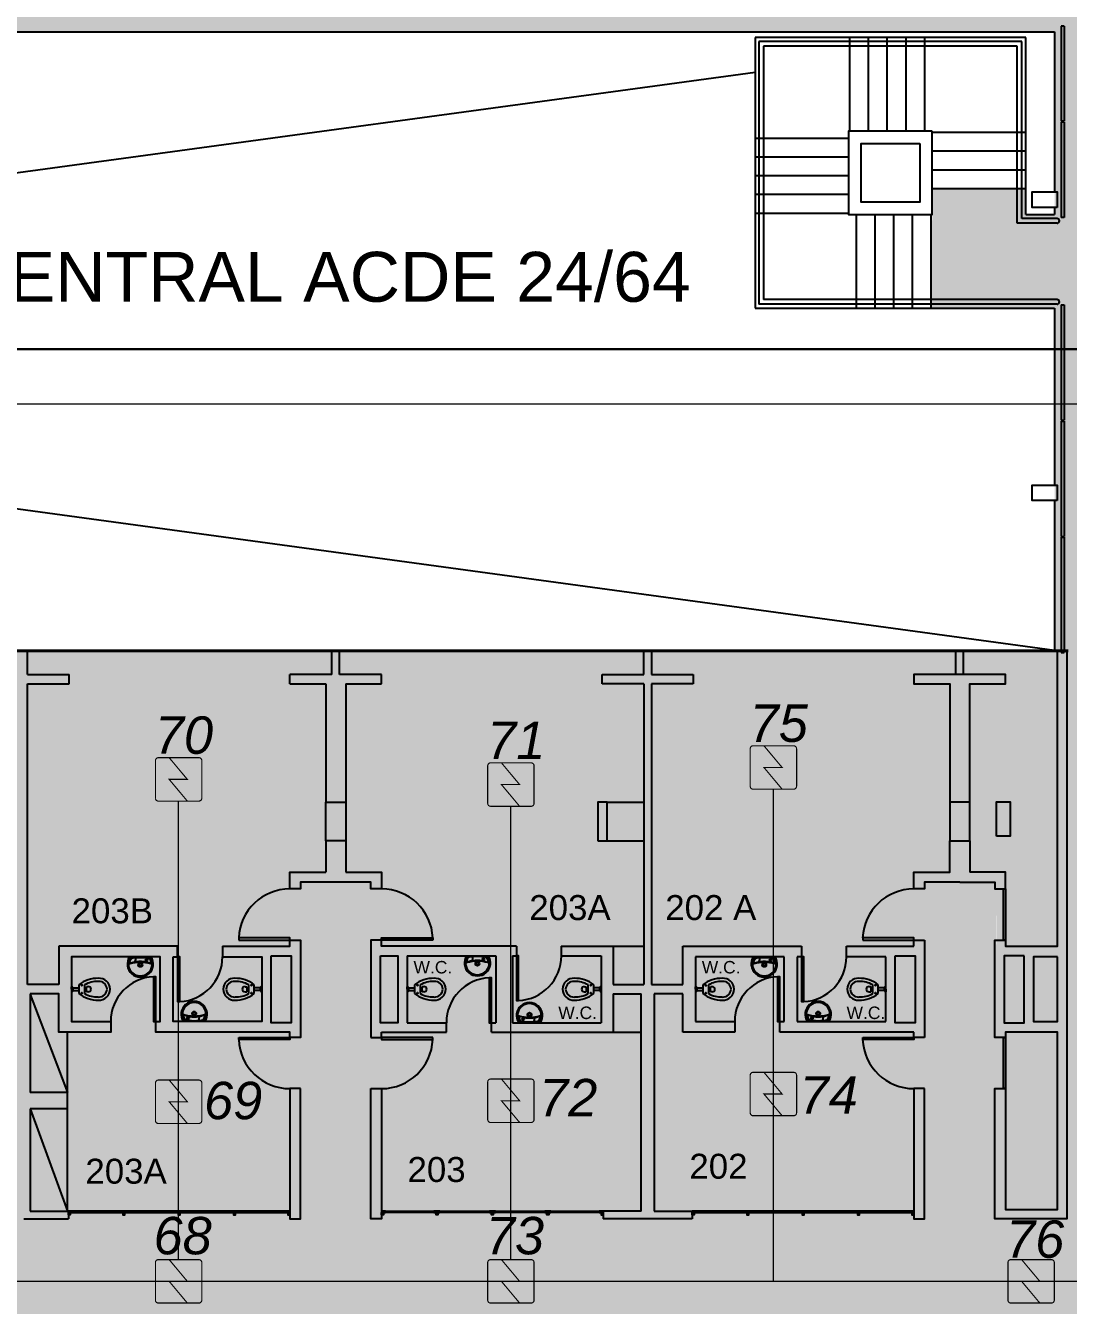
# Model space of a CAD drawing. Header units: metres. Extents: x -331 to 2982, y 362 to 2539.
# Drawn here: x 829.44 to 846.15, y 1904.12 to 1924.64 of the extents above; entities that cross this region are included whole.
import ezdxf
from ezdxf.enums import TextEntityAlignment as Align

# ---------------------------------------------------------------- set-up
doc = ezdxf.new("R2010")
doc.units = ezdxf.units.M
doc.layers.add('_corredores', color=251, linetype='Continuous', plot=False)
doc.layers.add('_salas', color=251, linetype='Continuous', plot=False)
for name, color, linetype in [('ALV', 251, 'Continuous'), ('CX', 251, 'Continuous'), ('Det', 251, 'Continuous'), ('DET. FUMAÇA', 1, 'Continuous'), ('Div', 251, 'Continuous'), ('Est', 251, 'Continuous'), ('Mob', 251, 'Continuous'), ('Pis', 251, 'Continuous'), ('SALAS NOVAS', 7, 'Continuous'), ('Texto_Salas', 251, 'Continuous'), ('vid', 251, 'Continuous'), ('Zlixo04', 251, 'Continuous')]:
    doc.layers.add(name, color=color, linetype=linetype)
doc.layers.add('Botoeira_antiga', color=74, linetype='Continuous', lineweight=30)
doc.styles.add('ARIAL', font='arial.ttf')
doc.styles.add('DESTAQUE', font='arial.ttf', dxfattribs={"height": 0.4})
doc.styles.get("Standard").update_dxf_attribs({"font": 'arial.ttf', "height": 0.3})
doc.styles.add('X3G_ENTITY_1416BB2A', font='arial.ttf', dxfattribs={"height": 0.6})
doc.styles.add('X3G_ENTITY_1416BB34', font='arial.ttf', dxfattribs={"height": 0.6})
doc.styles.add('X3G_ENTITY_1416BB3E', font='arial.ttf', dxfattribs={"height": 0.6})
doc.styles.add('X3G_ENTITY_1416BB48', font='arial.ttf', dxfattribs={"height": 0.6})
doc.styles.add('X3G_ENTITY_1416BB52', font='arial.ttf', dxfattribs={"height": 0.6})
doc.styles.add('X3G_ENTITY_1416BB5C', font='arial.ttf', dxfattribs={"height": 0.6})
doc.styles.add('X3G_ENTITY_1416BC48', font='arial.ttf', dxfattribs={"height": 0.6})
doc.styles.add('X3G_ENTITY_1416BC4D', font='arial.ttf', dxfattribs={"height": 0.6})
doc.styles.add('X3G_ENTITY_1416BC50', font='arial.ttf', dxfattribs={"height": 0.6})

# ---------------------------------------------------------------- blocks, each defined once
blk = doc.blocks.new('Detector de fumaça')
at = {"layer": 'DET. FUMAÇA', "linetype": 'Continuous', "lineweight": 15, "const_width": 0.0187}
blk.add_lwpolyline([(774.599, 539.816), (775.249, 539.816, -0.414214), (775.296, 539.769), (775.296, 539.167, -0.414214), (775.249, 539.12), (774.599, 539.12, -0.414214), (774.553, 539.167), (774.553, 539.769, -0.414214)], format="xyb", close=True, dxfattribs=at)
blk.add_lwpolyline([(774.773, 539.816), (775.064, 539.468), (774.773, 539.468), (775.064, 539.12)], dxfattribs=at)
blk = doc.blocks.new('VASO')
at = {"layer": 'Mob'}
for p, q in [((302.351, 172.465), (302.38, 172.465)), ((302.351, 172.383), (302.38, 172.383)), ((302.38, 172.465), (302.38, 172.383)), ((302.411, 172.354), (302.411, 172.494)), ((302.499, 172.354), (302.499, 172.494)), ((302.599, 172.444), (302.499, 172.444)), ((302.599, 172.404), (302.499, 172.404)), ((302.599, 172.444), (302.599, 172.455)), ((302.599, 172.404), (302.599, 172.444)), ((302.599, 172.404), (302.599, 172.393)), ((302.619, 172.464), (302.609, 172.464)), ((302.619, 172.383), (302.609, 172.383)), ((302.619, 172.424), (302.619, 172.464)), ((302.619, 172.424), (302.619, 172.383))]:
    blk.add_line(p, q, dxfattribs=at)
for centre in [(302.453, 172.486), (302.453, 172.362)]:
    blk.add_circle(centre, 0.00707, dxfattribs=at)
for centre, radius, start, end in [((302.178, 172.42), 0.179, 86.6811, 178.7962), ((302.178, 172.42), 0.129, 86.6811, 178.7962), ((302.205, 172.134), 0.464, 50.6979, 92.0637), ((302.205, 172.134), 0.414, 60.1325, 92.0637), ((302.178, 172.427), 0.179, 181.2038, 273.3189), ((302.178, 172.427), 0.129, 181.2038, 273.3189), ((302.205, 172.713), 0.464, 267.9363, 309.3021), ((302.205, 172.713), 0.414, 267.9363, 299.8675), ((302.349, 172.422), 0.043, 86.6811, 178.7962), ((302.349, 172.426), 0.043, 181.2038, 273.3189), ((302.609, 172.455), 0.00935, 90, 180), ((302.609, 172.393), 0.00935, 180, 270)]:
    blk.add_arc(centre, radius, start, end, dxfattribs=at)

msp = doc.modelspace()

# ---------------------------------------------------------------- hatches: boundary and pattern name
at = {"layer": '_corredores', "transparency": 33554508}
h = msp.add_hatch(color=256, dxfattribs=at)
h.dxf.hatch_style = 1
h.paths.add_polyline_path([(851.609, 1924.544), (870.379, 1924.544), (870.379, 1926.38), (870.189, 1926.38), (870.189, 1926.577), (870.003, 1926.764), (866.304, 1926.765), (866.288, 1926.731), (866.184, 1926.814), (865.422, 1927.574), (863.994, 1927.574), (862.566, 1927.574), (861.756, 1926.765), (861.72, 1926.765), (861.716, 1926.764), (861.703, 1926.763), (861.685, 1926.763), (858.091, 1926.765), (857.744, 1926.418), (857.397, 1926.765), (853.804, 1926.765), (853.788, 1926.731), (853.684, 1926.814), (852.922, 1927.574), (851.494, 1927.574), (849.748, 1927.574), (849.748, 1926.814), (849.608, 1926.814), (849.608, 1929.894), (841.234, 1929.894), (841.234, 1928.054), (840.474, 1928.054), (840.474, 1927.096), (840.756, 1926.814), (840.374, 1926.432), (840.042, 1926.765), (836.434, 1926.765), (836.419, 1926.731), (836.314, 1926.814), (835.553, 1927.574), (834.124, 1927.574), (832.696, 1927.574), (831.886, 1926.765), (831.85, 1926.765), (831.847, 1926.764), (831.833, 1926.763), (831.815, 1926.763), (828.221, 1926.765), (827.874, 1926.418), (827.528, 1926.765), (823.934, 1926.765), (823.918, 1926.731), (823.814, 1926.814), (823.052, 1927.574), (821.624, 1927.574), (820.195, 1927.574), (819.385, 1926.765), (819.35, 1926.765), (819.346, 1926.764), (819.333, 1926.763), (819.315, 1926.763), (815.721, 1926.765), (815.374, 1926.418), (815.027, 1926.765), (811.434, 1926.765), (811.418, 1926.731), (811.314, 1926.814), (810.552, 1927.574), (809.124, 1927.574), (807.695, 1927.574), (806.886, 1926.765), (806.85, 1926.765), (806.846, 1926.764), (806.833, 1926.763), (806.815, 1926.763), (803.221, 1926.765), (802.874, 1926.418), (802.527, 1926.765), (798.934, 1926.765), (798.918, 1926.731), (798.814, 1926.814), (798.052, 1927.574), (796.624, 1927.574), (795.195, 1927.574), (794.386, 1926.765), (794.35, 1926.765), (794.346, 1926.764), (794.333, 1926.763), (794.315, 1926.763), (790.721, 1926.765), (790.374, 1926.418), (790.027, 1926.765), (786.434, 1926.765), (786.418, 1926.731), (786.314, 1926.814), (785.552, 1927.574), (784.124, 1927.574), (782.696, 1927.574), (781.886, 1926.765), (781.85, 1926.765), (781.846, 1926.764), (781.833, 1926.763), (781.815, 1926.763), (778.221, 1926.765), (777.874, 1926.418), (777.527, 1926.765), (773.934, 1926.765), (773.918, 1926.731), (773.814, 1926.814), (773.052, 1927.574), (771.624, 1927.574), (770.196, 1927.574), (769.386, 1926.765), (769.35, 1926.765), (769.347, 1926.764), (769.333, 1926.763), (769.315, 1926.763), (765.615, 1926.764), (765.429, 1926.577), (765.429, 1926.38), (765.239, 1926.38), (765.239, 1924.544), (770.084, 1924.544), (770.084, 1914.631), (770.394, 1914.631), (770.394, 1905.511), (765.009, 1905.511), (765.009, 1910.811), (763.809, 1910.811), (763.809, 1905.511), (755.909, 1905.511), (755.909, 1910.811), (754.809, 1910.811), (754.809, 1905.511), (746.059, 1905.511), (746.059, 1901.896), (748.429, 1901.896), (748.429, 1903.596), (748.029, 1903.596), (748.029, 1903.796), (754.454, 1903.796), (754.454, 1903.596), (754.129, 1903.596), (754.129, 1901.896), (754.454, 1901.896), (754.454, 1901.696), (754.454, 1901.171), (757.954, 1901.171), (757.954, 1903.571), (757.954, 1903.771), (768.009, 1903.771), (768.009, 1903.751), (768.814, 1903.751), (768.814, 1895.791), (767.984, 1895.791), (767.984, 1895.771), (762.344, 1895.771), (761.069, 1895.771), (761.069, 1893.046), (754.154, 1893.046), (752.479, 1893.046), (752.479, 1860.521), (752.479, 1859.096), (752.479, 1857.621), (754.079, 1857.621), (754.079, 1860.546), (753.904, 1860.546), (753.904, 1863.421), (754.169, 1863.421), (754.169, 1887.631), (760.804, 1887.631), (760.804, 1887.721), (768.909, 1887.721), (770.309, 1887.721), (771.909, 1887.721), (773.009, 1887.721), (775.859, 1887.721), (775.859, 1886.621), (777.159, 1886.621), (777.159, 1887.721), (788.759, 1887.721), (788.759, 1886.621), (790.059, 1886.621), (790.059, 1887.721), (802.309, 1887.721), (804.009, 1887.721), (844.959, 1887.721), (844.959, 1887.896), (845.259, 1887.896), (845.259, 1887.543), (845.259, 1863.221), (807.109, 1863.221), (807.109, 1860.671), (807.109, 1860.571), (806.556, 1860.571), (806.556, 1858.751), (806.556, 1855.871), (806.556, 1855.143), (807.956, 1855.143), (807.956, 1857.121), (809.134, 1857.121), (809.134, 1860.671), (845.259, 1860.671), (845.259, 1855.977), (846.384, 1855.977), (846.384, 1856.871), (846.034, 1856.871), (846.034, 1856.971), (846.434, 1856.971), (846.434, 1860.671), (849.184, 1860.671), (849.184, 1856.971), (849.584, 1856.971), (849.584, 1856.871), (849.234, 1856.871), (849.234, 1855.977), (850.459, 1855.977), (850.459, 1860.671), (859.459, 1860.671), (859.459, 1863.221), (849.559, 1863.221), (849.559, 1888.221), (849.659, 1888.221), (849.659, 1887.721), (854.289, 1887.721), (854.289, 1895.621), (859.259, 1895.621), (859.259, 1905.521), (857.359, 1905.521), (857.359, 1905.621), (858.034, 1905.621), (858.034, 1908.221), (853.709, 1908.221), (853.709, 1908.184), (853.609, 1908.184), (853.609, 1910.121), (850.859, 1910.121), (850.86, 1912.861), (849.659, 1912.861), (849.659, 1908.921), (852.409, 1908.921), (852.409, 1903.771), (852.409, 1895.701), (852.409, 1890.371), (849.559, 1890.371), (849.559, 1908.921), (849.559, 1912.961), (852.259, 1912.961), (852.259, 1914.631), (851.609, 1914.631)])
h.paths.add_polyline_path([(845.929, 1914.631), (846.006, 1914.631), (846.006, 1905.511), (844.999, 1905.511), (844.999, 1909.911), (845.009, 1910.811), (843.809, 1910.811), (843.809, 1905.511), (835.009, 1905.511), (835.009, 1910.811), (833.809, 1910.811), (833.809, 1905.511), (825.009, 1905.511), (825.009, 1910.811), (823.809, 1910.811), (823.809, 1905.511), (815.009, 1905.511), (815.009, 1910.811), (813.809, 1910.811), (813.809, 1905.511), (805.009, 1905.511), (805.009, 1910.811), (803.809, 1910.811), (803.809, 1905.511), (795.009, 1905.511), (795.009, 1910.811), (793.809, 1910.811), (793.809, 1905.511), (785.009, 1905.511), (785.009, 1910.811), (783.809, 1910.811), (783.809, 1905.511), (775.009, 1905.511), (775.009, 1910.811), (773.979, 1910.811), (773.979, 1905.511), (773.194, 1905.511), (773.194, 1914.631), (773.124, 1914.631), (773.124, 1920.111), (775.144, 1920.111), (775.144, 1921.611), (775.124, 1921.611), (775.124, 1922.031), (773.624, 1922.031), (773.624, 1921.611), (773.164, 1921.611), (773.164, 1924.544), (845.929, 1924.543), (845.929, 1921.611), (845.469, 1921.611), (845.469, 1922.031), (843.969, 1922.031), (843.969, 1921.611), (843.949, 1920.111), (845.929, 1920.111)], flags=16)
h.paths.add_polyline_path([(851.494, 1926.432), (851.112, 1926.814), (851.494, 1927.196), (851.876, 1926.814)], flags=16)
h.paths.add_polyline_path([(845.244, 1926.432), (844.862, 1926.814), (845.244, 1927.196), (845.626, 1926.814)], flags=16)
h.paths.add_polyline_path([(845.119, 1903.801), (845.119, 1895.821), (845.259, 1895.821), (845.259, 1890.321), (839.659, 1890.321), (775.859, 1890.321), (772.984, 1890.321), (772.984, 1895.791), (771.754, 1895.791), (771.754, 1903.746), (773.099, 1903.746), (773.099, 1903.801)], flags=16)
h.paths.add_polyline_path([(834.506, 1926.814), (834.124, 1926.432), (833.742, 1926.814), (834.124, 1927.196)], flags=16)
h.paths.add_polyline_path([(863.612, 1926.814), (863.994, 1927.196), (864.376, 1926.814), (863.994, 1926.432)], flags=16)
h.paths.add_polyline_path([(845.259, 1895.821), (845.259, 1890.321), (839.659, 1890.321), (775.859, 1890.321), (772.984, 1890.321), (772.984, 1895.821), (775.859, 1895.821), (839.659, 1895.821)], flags=0)
h.paths.add_polyline_path([(822.006, 1926.814), (821.624, 1926.432), (821.242, 1926.814), (821.624, 1927.196)], flags=16)
h.paths.add_polyline_path([(809.506, 1926.814), (809.124, 1926.432), (808.742, 1926.814), (809.124, 1927.196)], flags=16)
h.paths.add_polyline_path([(797.006, 1926.814), (796.624, 1926.432), (796.242, 1926.814), (796.624, 1927.196)], flags=16)
h.paths.add_polyline_path([(784.506, 1926.814), (784.124, 1926.432), (783.742, 1926.814), (784.124, 1927.196)], flags=16)
h.paths.add_polyline_path([(772.006, 1926.814), (771.624, 1926.432), (771.242, 1926.814), (771.624, 1927.196)], flags=16)
edge = h.paths.add_edge_path(flags=16)
edge.add_line((767.555, 1893.924), (767.408, 1893.821))
edge.add_line((767.408, 1893.821), (767.203, 1894.065))
edge.add_line((767.203, 1894.065), (766.309, 1893.171))
edge.add_arc((765.909, 1892.771), 0.565, -45, 45, ccw=False)
edge.add_line((766.309, 1892.372), (767.203, 1891.477))
edge.add_line((767.203, 1891.477), (767.408, 1891.721))
edge.add_line((767.408, 1891.721), (767.555, 1891.618))
edge.add_arc((765.909, 1892.771), 2.01, 35, 325, ccw=False)
at = {"layer": '_salas', "transparency": 33554559}
h = msp.add_hatch(color=256, dxfattribs=at)
h.dxf.hatch_style = 1
h.paths.add_polyline_path([(805.009, 1905.511), (813.809, 1905.511), (813.809, 1910.811), (815.009, 1910.811), (815.009, 1905.511), (823.809, 1905.511), (823.809, 1910.811), (825.009, 1910.811), (825.009, 1905.511), (833.809, 1905.511), (833.809, 1910.811), (835.009, 1910.811), (835.009, 1905.511), (843.809, 1905.511), (843.809, 1910.811), (845.009, 1910.811), (845.009, 1909.911), (844.999, 1909.911), (844.999, 1905.511), (846.006, 1905.511), (846.006, 1914.631), (773.194, 1914.631), (773.194, 1905.511), (773.979, 1905.511), (773.979, 1910.811), (775.009, 1910.811), (775.009, 1905.511), (783.809, 1905.511), (783.809, 1910.811), (785.009, 1910.811), (785.009, 1905.511), (793.809, 1905.511), (793.809, 1910.811), (795.009, 1910.811), (795.009, 1905.511), (803.809, 1905.511), (803.809, 1910.811), (805.009, 1910.811)])

# ---------------------------------------------------------------- linework, layer by layer
at = {"layer": 'ALV'}
for p, q in [((829.469, 1914.241), (829.469, 1914.611)), ((834.349, 1914.611), (834.469, 1914.611)), ((834.349, 1914.241), (834.349, 1914.611)), ((834.469, 1914.241), (834.469, 1914.611)), ((839.349, 1914.241), (839.349, 1914.611)), ((829.469, 1914.241), (830.139, 1914.241)), ((830.139, 1914.091), (830.139, 1914.241)), ((833.674, 1914.091), (833.674, 1914.241)), ((834.349, 1914.241), (833.674, 1914.241)), ((835.144, 1914.241), (834.469, 1914.241)), ((835.144, 1914.091), (835.144, 1914.241)), ((838.679, 1914.091), (838.679, 1914.241)), ((838.679, 1914.241), (839.349, 1914.241)), ((829.469, 1909.269), (829.469, 1914.091)), ((829.469, 1914.091), (830.139, 1914.091)), ((833.674, 1914.091), (834.249, 1914.091)), ((834.249, 1914.091), (834.249, 1912.191)), ((834.569, 1914.091), (835.144, 1914.091)), ((834.569, 1914.091), (834.569, 1912.191)), ((839.349, 1914.091), (838.679, 1914.091)), ((839.349, 1914.091), (839.349, 1909.269)), ((834.249, 1911.571), (834.249, 1911.071)), ((834.569, 1911.571), (834.569, 1911.071)), ((830.964, 1909.881), (829.974, 1909.881)), ((829.974, 1909.881), (829.974, 1909.269)), ((835.554, 1909.731), (835.554, 1908.656)), ((835.554, 1909.731), (836.974, 1909.731)), ((836.974, 1909.731), (836.974, 1908.656)), ((837.244, 1909.731), (837.304, 1909.731)), ((837.244, 1909.731), (837.244, 1908.656)), ((837.304, 1909.881), (837.304, 1909.731)), ((838.024, 1909.881), (838.854, 1909.881)), ((838.024, 1909.881), (838.024, 1909.731)), ((838.024, 1909.731), (838.664, 1909.731)), ((838.664, 1909.731), (838.664, 1908.656)), ((838.854, 1909.881), (838.854, 1909.269)), ((829.974, 1909.269), (829.469, 1909.269)), ((829.514, 1909.119), (829.514, 1907.536)), ((838.854, 1909.269), (839.349, 1909.269)), ((838.854, 1909.119), (838.854, 1908.506)), ((838.854, 1909.119), (839.304, 1909.119)), ((839.304, 1905.636), (839.304, 1909.119)), ((835.144, 1908.506), (836.184, 1908.506)), ((835.144, 1908.421), (835.144, 1908.506)), ((835.554, 1908.656), (836.184, 1908.656)), ((836.184, 1908.506), (836.184, 1908.656)), ((836.904, 1908.656), (836.974, 1908.656)), ((836.904, 1908.506), (836.904, 1908.656)), ((836.904, 1908.506), (838.854, 1908.506)), ((837.244, 1908.656), (838.664, 1908.656)), ((834.974, 1908.421), (835.144, 1908.421)), ((830.109, 1907.536), (829.514, 1907.536)), ((830.109, 1907.276), (830.109, 1907.536)), ((829.514, 1907.276), (829.514, 1905.636)), ((830.109, 1907.276), (829.514, 1907.276)), ((829.514, 1905.636), (830.124, 1905.636)), ((830.124, 1905.636), (830.124, 1905.511)), ((839.304, 1905.636), (838.694, 1905.636)), ((838.694, 1905.636), (838.694, 1905.511)), ((829.409, 1905.511), (830.124, 1905.511)), ((839.409, 1905.511), (838.694, 1905.511))]:
    msp.add_line(p, q, dxfattribs=at)
at = {"layer": 'ALV', "color": 251}
for p, q in [((839.469, 1914.611), (839.469, 1914.241)), ((844.349, 1914.241), (844.349, 1914.611)), ((844.469, 1914.241), (844.469, 1914.611)), ((839.469, 1914.241), (840.139, 1914.241)), ((840.139, 1914.241), (840.139, 1914.091)), ((840.139, 1914.091), (839.469, 1914.091)), ((839.469, 1914.091), (839.469, 1909.269)), ((844.569, 1911.571), (844.569, 1911.071)), ((843.674, 1909.881), (843.674, 1909.981)), ((843.674, 1909.981), (843.844, 1909.981)), ((843.844, 1909.981), (843.844, 1908.421)), ((839.974, 1909.269), (839.974, 1909.881)), ((839.974, 1909.881), (841.874, 1909.881)), ((841.874, 1909.881), (841.874, 1909.714)), ((842.594, 1909.714), (842.594, 1909.881)), ((842.594, 1909.881), (843.674, 1909.881)), ((841.594, 1909.714), (840.174, 1909.714)), ((840.174, 1909.714), (840.174, 1908.674)), ((841.594, 1908.674), (841.594, 1909.714)), ((841.874, 1909.714), (841.804, 1909.714)), ((841.804, 1909.714), (841.804, 1908.674)), ((843.224, 1909.714), (842.594, 1909.714)), ((843.224, 1908.674), (843.224, 1909.714)), ((839.469, 1909.269), (839.974, 1909.269)), ((839.974, 1909.119), (839.514, 1909.119)), ((839.514, 1909.119), (839.514, 1905.636)), ((839.974, 1908.506), (839.974, 1909.119)), ((840.804, 1908.506), (839.974, 1908.506)), ((840.174, 1908.674), (840.804, 1908.674)), ((840.804, 1908.674), (840.804, 1908.506)), ((841.524, 1908.506), (841.524, 1908.674)), ((841.524, 1908.674), (841.594, 1908.674)), ((843.674, 1908.506), (841.524, 1908.506)), ((841.804, 1908.674), (843.224, 1908.674)), ((843.674, 1908.421), (843.674, 1908.506)), ((843.844, 1908.421), (843.674, 1908.421)), ((839.514, 1905.636), (840.124, 1905.636)), ((840.124, 1905.636), (840.124, 1905.511)), ((840.124, 1905.511), (839.409, 1905.511))]:
    msp.add_line(p, q, dxfattribs=at)
for points in [[(846.124, 1914.611), (846.124, 1905.511), (844.974, 1905.511), (844.974, 1905.511), (844.974, 1907.601), (845.144, 1907.601), (845.144, 1905.661), (845.974, 1905.661), (845.974, 1908.506), (845.144, 1908.506), (845.144, 1908.421), (844.974, 1908.421), (844.974, 1909.981), (845.144, 1909.981), (845.144, 1909.881), (845.974, 1909.881), (845.974, 1914.611)], [(843.374, 1909.731), (843.694, 1909.731), (843.694, 1908.656), (843.374, 1908.656)], [(845.444, 1909.731), (845.124, 1909.731), (845.124, 1908.656), (845.444, 1908.656)], [(845.974, 1909.714), (845.594, 1909.714), (845.594, 1908.674), (845.974, 1908.674)], [(843.844, 1907.601), (843.674, 1907.601), (843.674, 1905.511), (843.844, 1905.511)]]:
    msp.add_lwpolyline(points, close=True, dxfattribs=at)
for points in [[(844.569, 1912.191), (844.569, 1914.091), (845.144, 1914.091), (845.144, 1914.241), (844.409, 1914.241), (843.674, 1914.241), (843.674, 1914.091), (844.249, 1914.091), (844.249, 1912.191)], [(844.409, 1910.911), (843.844, 1910.911), (843.844, 1910.801), (843.674, 1910.801), (843.674, 1911.071), (844.249, 1911.071), (844.249, 1911.571)], [(844.409, 1910.911), (844.974, 1910.911), (844.974, 1910.801), (845.144, 1910.801), (845.144, 1911.071), (844.569, 1911.071)]]:
    msp.add_lwpolyline(points, dxfattribs=at)
at = {"layer": 'ALV'}
for points in [[(834.569, 1911.071), (835.144, 1911.071), (835.144, 1910.801), (834.974, 1910.801), (834.974, 1910.911), (833.844, 1910.911), (833.844, 1910.801), (833.674, 1910.801), (833.674, 1911.071), (834.249, 1911.071)], [(832.594, 1909.881), (833.674, 1909.881), (833.674, 1909.981), (833.844, 1909.981), (833.844, 1908.421), (833.674, 1908.421), (833.674, 1908.506), (831.524, 1908.506), (831.524, 1908.674), (831.594, 1908.674), (831.594, 1909.714), (830.174, 1909.714), (830.174, 1908.674), (830.804, 1908.674), (830.804, 1908.506), (829.974, 1908.506), (829.974, 1909.119), (829.514, 1909.119)], [(837.304, 1909.881), (835.144, 1909.881), (835.144, 1909.981), (834.974, 1909.981), (834.974, 1908.421)], [(831.804, 1909.714), (831.874, 1909.714), (831.874, 1909.881), (829.974, 1909.881)], [(832.594, 1909.881), (832.594, 1909.714), (833.224, 1909.714), (833.224, 1908.674), (831.804, 1908.674), (831.804, 1909.714)], [(831.884, 1905.615), (831.884, 1905.575), (831.914, 1905.575), (831.914, 1905.615)], [(836.047, 1905.615), (836.047, 1905.575), (836.017, 1905.575), (836.017, 1905.615)], [(836.934, 1905.615), (836.934, 1905.575), (836.904, 1905.575), (836.904, 1905.615)]]:
    msp.add_lwpolyline(points, dxfattribs=at)
for points in [[(833.374, 1909.731), (833.694, 1909.731), (833.694, 1908.656), (833.374, 1908.656)], [(835.124, 1909.731), (835.404, 1909.731), (835.404, 1908.656), (835.124, 1908.656)], [(833.844, 1907.601), (833.674, 1907.601), (833.674, 1905.511), (833.844, 1905.511)], [(834.974, 1907.601), (835.144, 1907.601), (835.144, 1905.511), (834.974, 1905.511)], [(833.67, 1905.635), (830.128, 1905.635), (830.128, 1905.615), (833.67, 1905.615)], [(831.851, 1905.635), (831.897, 1905.635), (831.897, 1905.615), (831.851, 1905.615), (831.851, 1905.614), (831.898, 1905.614), (831.898, 1905.636), (831.851, 1905.636)], [(831.898, 1905.636), (831.901, 1905.636), (831.901, 1905.614), (831.898, 1905.614)], [(831.947, 1905.635), (831.902, 1905.635), (831.902, 1905.615), (831.947, 1905.615), (831.947, 1905.614), (831.901, 1905.614), (831.901, 1905.636), (831.947, 1905.636)], [(835.148, 1905.635), (838.69, 1905.635), (838.69, 1905.615), (835.148, 1905.615)], [(835.984, 1905.635), (836.029, 1905.635), (836.029, 1905.615), (835.984, 1905.615), (835.984, 1905.614), (836.03, 1905.614), (836.03, 1905.636), (835.984, 1905.636)], [(836.033, 1905.636), (836.03, 1905.636), (836.03, 1905.614), (836.033, 1905.614)], [(836.08, 1905.635), (836.034, 1905.635), (836.034, 1905.615), (836.08, 1905.615), (836.08, 1905.614), (836.033, 1905.614), (836.033, 1905.636), (836.08, 1905.636)], [(836.871, 1905.635), (836.917, 1905.635), (836.917, 1905.615), (836.871, 1905.615), (836.871, 1905.614), (836.918, 1905.614), (836.918, 1905.636), (836.871, 1905.636)], [(836.921, 1905.636), (836.918, 1905.636), (836.918, 1905.614), (836.921, 1905.614)], [(836.967, 1905.635), (836.922, 1905.635), (836.922, 1905.615), (836.967, 1905.615), (836.967, 1905.614), (836.921, 1905.614), (836.921, 1905.636), (836.967, 1905.636)]]:
    msp.add_lwpolyline(points, close=True, dxfattribs=at)
at = {"layer": 'Botoeira_antiga'}
msp.add_line((763.38, 1919.452), (871.635, 1919.452), dxfattribs=at)
at = {"layer": 'CX', "color": 251}
for points in [[(845.969, 1921.726), (845.569, 1921.726), (845.569, 1921.976), (845.969, 1921.976)], [(845.969, 1917.026), (845.569, 1917.026), (845.569, 1917.276), (845.969, 1917.276)], [(845.144, 1910.801), (845.144, 1909.981), (845.109, 1909.981), (845.109, 1910.801)], [(842.854, 1909.981), (843.674, 1909.981), (843.674, 1910.016), (842.854, 1910.016)], [(841.909, 1908.994), (841.909, 1909.714), (841.874, 1909.714), (841.874, 1908.994)], [(841.489, 1909.394), (841.489, 1908.674), (841.524, 1908.674), (841.524, 1909.394)], [(842.854, 1908.421), (843.674, 1908.421), (843.674, 1908.386), (842.854, 1908.386)], [(845.144, 1908.421), (845.144, 1907.601), (845.109, 1907.601), (845.109, 1908.421)], [(840.127, 1905.636), (840.124, 1905.636), (840.124, 1905.614), (840.127, 1905.614)], [(840.187, 1905.635), (840.128, 1905.635), (840.128, 1905.615), (840.187, 1905.615), (840.187, 1905.614), (840.127, 1905.614), (840.127, 1905.636), (840.187, 1905.636)], [(840.964, 1905.635), (841.009, 1905.635), (841.009, 1905.615), (840.964, 1905.615), (840.964, 1905.614), (841.01, 1905.614), (841.01, 1905.636), (840.964, 1905.636)], [(841.01, 1905.636), (841.013, 1905.636), (841.013, 1905.614), (841.01, 1905.614)], [(841.06, 1905.635), (841.014, 1905.635), (841.014, 1905.615), (841.06, 1905.615), (841.06, 1905.614), (841.013, 1905.614), (841.013, 1905.636), (841.06, 1905.636)], [(841.851, 1905.635), (841.897, 1905.635), (841.897, 1905.615), (841.851, 1905.615), (841.851, 1905.614), (841.898, 1905.614), (841.898, 1905.636), (841.851, 1905.636)], [(841.898, 1905.636), (841.901, 1905.636), (841.901, 1905.614), (841.898, 1905.614)], [(841.947, 1905.635), (841.902, 1905.635), (841.902, 1905.615), (841.947, 1905.615), (841.947, 1905.614), (841.901, 1905.614), (841.901, 1905.636), (841.947, 1905.636)], [(842.739, 1905.635), (842.784, 1905.635), (842.784, 1905.615), (842.739, 1905.615), (842.739, 1905.614), (842.785, 1905.614), (842.785, 1905.636), (842.739, 1905.636)], [(842.785, 1905.636), (842.788, 1905.636), (842.788, 1905.614), (842.785, 1905.614)], [(842.835, 1905.635), (842.789, 1905.635), (842.789, 1905.615), (842.835, 1905.615), (842.835, 1905.614), (842.788, 1905.614), (842.788, 1905.636), (842.835, 1905.636)], [(843.611, 1905.635), (843.67, 1905.635), (843.67, 1905.615), (843.611, 1905.615), (843.611, 1905.614), (843.671, 1905.614), (843.671, 1905.636), (843.611, 1905.636)], [(843.671, 1905.636), (843.674, 1905.636), (843.674, 1905.614), (843.671, 1905.614)]]:
    msp.add_lwpolyline(points, close=True, dxfattribs=at)
at = {"layer": 'CX'}
for points in [[(832.854, 1909.981), (833.674, 1909.981), (833.674, 1910.016), (832.854, 1910.016)], [(835.964, 1909.981), (835.144, 1909.981), (835.144, 1910.016), (835.964, 1910.016)], [(837.339, 1909.011), (837.339, 1909.731), (837.304, 1909.731), (837.304, 1909.011)], [(831.909, 1908.994), (831.909, 1909.714), (831.874, 1909.714), (831.874, 1908.994)], [(831.489, 1909.394), (831.489, 1908.674), (831.524, 1908.674), (831.524, 1909.394)], [(836.869, 1909.376), (836.869, 1908.656), (836.904, 1908.656), (836.904, 1909.376)], [(832.854, 1908.421), (833.674, 1908.421), (833.674, 1908.386), (832.854, 1908.386)], [(835.964, 1908.421), (835.144, 1908.421), (835.144, 1908.386), (835.964, 1908.386)], [(830.127, 1905.636), (830.124, 1905.636), (830.124, 1905.614), (830.127, 1905.614)], [(830.187, 1905.635), (830.128, 1905.635), (830.128, 1905.615), (830.187, 1905.615), (830.187, 1905.614), (830.127, 1905.614), (830.127, 1905.636), (830.187, 1905.636)], [(830.964, 1905.635), (831.009, 1905.635), (831.009, 1905.615), (830.964, 1905.615), (830.964, 1905.614), (831.01, 1905.614), (831.01, 1905.636), (830.964, 1905.636)], [(831.01, 1905.636), (831.013, 1905.636), (831.013, 1905.614), (831.01, 1905.614)], [(831.06, 1905.635), (831.014, 1905.635), (831.014, 1905.615), (831.06, 1905.615), (831.06, 1905.614), (831.013, 1905.614), (831.013, 1905.636), (831.06, 1905.636)], [(832.739, 1905.635), (832.784, 1905.635), (832.784, 1905.615), (832.739, 1905.615), (832.739, 1905.614), (832.785, 1905.614), (832.785, 1905.636), (832.739, 1905.636)], [(832.785, 1905.636), (832.788, 1905.636), (832.788, 1905.614), (832.785, 1905.614)], [(832.835, 1905.635), (832.789, 1905.635), (832.789, 1905.615), (832.835, 1905.615), (832.835, 1905.614), (832.788, 1905.614), (832.788, 1905.636), (832.835, 1905.636)], [(833.611, 1905.635), (833.67, 1905.635), (833.67, 1905.615), (833.611, 1905.615), (833.611, 1905.614), (833.671, 1905.614), (833.671, 1905.636), (833.611, 1905.636)], [(833.671, 1905.636), (833.674, 1905.636), (833.674, 1905.614), (833.671, 1905.614)], [(835.147, 1905.636), (835.144, 1905.636), (835.144, 1905.614), (835.147, 1905.614)], [(835.207, 1905.635), (835.148, 1905.635), (835.148, 1905.615), (835.207, 1905.615), (835.207, 1905.614), (835.147, 1905.614), (835.147, 1905.636), (835.207, 1905.636)], [(837.759, 1905.635), (837.804, 1905.635), (837.804, 1905.615), (837.759, 1905.615), (837.759, 1905.614), (837.805, 1905.614), (837.805, 1905.636), (837.759, 1905.636)], [(837.808, 1905.636), (837.805, 1905.636), (837.805, 1905.614), (837.808, 1905.614)], [(837.855, 1905.635), (837.809, 1905.635), (837.809, 1905.615), (837.855, 1905.615), (837.855, 1905.614), (837.808, 1905.614), (837.808, 1905.636), (837.855, 1905.636)], [(838.631, 1905.635), (838.69, 1905.635), (838.69, 1905.615), (838.631, 1905.615), (838.631, 1905.614), (838.691, 1905.614), (838.691, 1905.636), (838.631, 1905.636)], [(838.691, 1905.636), (838.694, 1905.636), (838.694, 1905.614), (838.691, 1905.614)]]:
    msp.add_lwpolyline(points, close=True, dxfattribs=at)
for points in [[(830.154, 1905.615), (830.154, 1905.575), (830.124, 1905.575), (830.124, 1905.615)], [(830.997, 1905.615), (830.997, 1905.575), (831.027, 1905.575), (831.027, 1905.615)], [(832.772, 1905.615), (832.772, 1905.575), (832.802, 1905.575), (832.802, 1905.615)], [(833.644, 1905.615), (833.644, 1905.575), (833.674, 1905.575), (833.674, 1905.615)], [(835.174, 1905.615), (835.174, 1905.575), (835.144, 1905.575), (835.144, 1905.615)], [(837.822, 1905.615), (837.822, 1905.575), (837.792, 1905.575), (837.792, 1905.615)], [(838.664, 1905.615), (838.664, 1905.575), (838.694, 1905.575), (838.694, 1905.615)]]:
    msp.add_lwpolyline(points, dxfattribs=at)
at = {"layer": 'CX', "color": 251}
for points in [[(840.154, 1905.615), (840.154, 1905.575), (840.124, 1905.575), (840.124, 1905.615)], [(840.997, 1905.615), (840.997, 1905.575), (841.027, 1905.575), (841.027, 1905.615)], [(841.884, 1905.615), (841.884, 1905.575), (841.914, 1905.575), (841.914, 1905.615)], [(842.772, 1905.615), (842.772, 1905.575), (842.802, 1905.575), (842.802, 1905.615)], [(843.644, 1905.615), (843.644, 1905.575), (843.674, 1905.575), (843.674, 1905.615)]]:
    msp.add_lwpolyline(points, dxfattribs=at)
at = {"layer": 'CX', "color": 251, "true_color": 0x606060}
for centre, radius, start, end in [((833.674, 1909.981), 0.821, 90, 177.5559), ((835.144, 1909.981), 0.821, 2.4441, 90), ((837.304, 1909.731), 0.721, 272.783, 0), ((831.874, 1909.714), 0.721, 272.783, 0), ((831.524, 1908.674), 0.721, 92.783, 180), ((836.904, 1908.656), 0.721, 92.783, 180), ((833.674, 1908.421), 0.821, 182.4441, 270), ((835.144, 1908.421), 0.821, 270, 357.5559)]:
    msp.add_arc(centre, radius, start, end, dxfattribs=at)
at = {"layer": 'CX', "color": 251}
for centre, radius, start, end in [((843.674, 1909.981), 0.821, 90, 177.5559), ((841.874, 1909.714), 0.721, 272.783, 0), ((841.524, 1908.674), 0.721, 92.783, 180), ((843.674, 1908.421), 0.821, 182.4441, 270)]:
    msp.add_arc(centre, radius, start, end, dxfattribs=at)
at = {"layer": 'Det', "color": 251}
for p, q in [((841.129, 1923.891), (773.124, 1914.631)), ((777.964, 1923.89), (845.929, 1914.631))]:
    msp.add_line(p, q, dxfattribs=at)
at = {"layer": 'Div', "color": 230, "linetype": 'Continuous', "lineweight": 0}
msp.add_line((871.689, 1918.572), (742.174, 1918.572), dxfattribs=at)
at = {"layer": 'Div', "color": 150, "linetype": 'Continuous', "lineweight": 0}
for p, q in [((841.424, 1904.51), (841.424, 1912.4)), ((831.892, 1904.857), (831.892, 1912.209)), ((837.217, 1904.857), (837.217, 1912.126)), ((847.293, 1904.51), (748.299, 1904.51))]:
    msp.add_line(p, q, dxfattribs=at)
at = {"layer": 'Est'}
for points in [[(834.249, 1912.191), (834.569, 1912.191), (834.569, 1911.571), (834.249, 1911.571)], [(838.609, 1911.571), (838.759, 1911.571), (838.759, 1912.191), (838.609, 1912.191)]]:
    msp.add_lwpolyline(points, close=True, dxfattribs=at)
at = {"layer": 'Est', "color": 251}
for points in [[(844.569, 1912.191), (844.249, 1912.191), (844.249, 1911.571), (844.569, 1911.571)], [(844.999, 1911.646), (844.999, 1912.196), (845.219, 1912.196), (845.219, 1911.646)]]:
    msp.add_lwpolyline(points, close=True, dxfattribs=at)
at = {"layer": 'Mob'}
for p, q in [((838.759, 1912.191), (839.349, 1912.191)), ((838.759, 1911.571), (839.349, 1911.571)), ((836.503, 1909.731), (836.855, 1909.731)), ((838.854, 1909.881), (839.349, 1909.881)), ((831.101, 1909.714), (831.452, 1909.714)), ((830.174, 1909.194), (830.174, 1909.234)), ((830.174, 1909.234), (830.185, 1909.234)), ((830.174, 1909.194), (830.174, 1909.153)), ((830.174, 1909.153), (830.185, 1909.153)), ((830.194, 1909.214), (830.194, 1909.225)), ((830.194, 1909.214), (830.194, 1909.174)), ((830.194, 1909.214), (830.294, 1909.214)), ((830.194, 1909.174), (830.294, 1909.174)), ((830.194, 1909.174), (830.194, 1909.163)), ((830.294, 1909.264), (830.294, 1909.124)), ((830.382, 1909.264), (830.382, 1909.124)), ((830.413, 1909.153), (830.413, 1909.234)), ((830.442, 1909.234), (830.413, 1909.234)), ((830.442, 1909.153), (830.413, 1909.153)), ((832.956, 1909.234), (832.985, 1909.234)), ((832.956, 1909.153), (832.985, 1909.153)), ((832.985, 1909.234), (832.985, 1909.153)), ((833.016, 1909.124), (833.016, 1909.264)), ((833.104, 1909.124), (833.104, 1909.264)), ((833.204, 1909.214), (833.104, 1909.214)), ((833.204, 1909.174), (833.104, 1909.174)), ((833.204, 1909.214), (833.204, 1909.225)), ((833.204, 1909.174), (833.204, 1909.214)), ((833.204, 1909.174), (833.204, 1909.163)), ((833.224, 1909.234), (833.213, 1909.234)), ((833.224, 1909.153), (833.213, 1909.153)), ((833.224, 1909.194), (833.224, 1909.234)), ((833.224, 1909.194), (833.224, 1909.153)), ((835.554, 1909.194), (835.554, 1909.234)), ((835.554, 1909.234), (835.565, 1909.234)), ((835.554, 1909.194), (835.554, 1909.153)), ((835.554, 1909.153), (835.565, 1909.153)), ((835.574, 1909.214), (835.574, 1909.225)), ((835.574, 1909.214), (835.574, 1909.174)), ((835.574, 1909.214), (835.674, 1909.214)), ((835.574, 1909.174), (835.674, 1909.174)), ((835.574, 1909.174), (835.574, 1909.163)), ((835.674, 1909.264), (835.674, 1909.124)), ((835.762, 1909.264), (835.762, 1909.124)), ((835.793, 1909.153), (835.793, 1909.234)), ((835.822, 1909.234), (835.793, 1909.234)), ((835.822, 1909.153), (835.793, 1909.153)), ((838.396, 1909.234), (838.425, 1909.234)), ((838.396, 1909.153), (838.425, 1909.153)), ((838.425, 1909.234), (838.425, 1909.153)), ((838.456, 1909.124), (838.456, 1909.264)), ((838.544, 1909.124), (838.544, 1909.264)), ((838.644, 1909.214), (838.544, 1909.214)), ((838.644, 1909.174), (838.544, 1909.174)), ((838.644, 1909.214), (838.644, 1909.225)), ((838.644, 1909.174), (838.644, 1909.214)), ((838.644, 1909.174), (838.644, 1909.163)), ((838.664, 1909.234), (838.653, 1909.234)), ((838.664, 1909.153), (838.653, 1909.153)), ((838.664, 1909.194), (838.664, 1909.234)), ((838.664, 1909.194), (838.664, 1909.153)), ((832.317, 1908.674), (831.966, 1908.674)), ((837.69, 1908.656), (837.339, 1908.656)), ((838.854, 1908.506), (839.304, 1908.506))]:
    msp.add_line(p, q, dxfattribs=at)
at = {"layer": 'Mob', "color": 251}
for p, q in [((841.101, 1909.714), (841.452, 1909.714)), ((842.317, 1908.674), (841.966, 1908.674))]:
    msp.add_line(p, q, dxfattribs=at)
at = {"layer": 'Mob', "ltscale": 0.8}
for p, q in [((829.514, 1909.111), (830.109, 1907.536)), ((829.514, 1907.276), (830.109, 1905.636))]:
    msp.add_line(p, q, dxfattribs=at)
at = {"layer": 'Mob'}
for points in [[(831.277, 1909.703, 0.019765), (831.151, 1909.698, 0.055725), (831.133, 1909.696, 0.26837), (831.1, 1909.66, 0.08527), (831.088, 1909.572, 0.373975), (831.277, 1909.408, 0.373975), (831.467, 1909.572, 0.08527), (831.455, 1909.66, 0.26837), (831.421, 1909.696, 0.055725), (831.403, 1909.698, 0.019765)], [(836.68, 1909.72, 0.019765), (836.554, 1909.715, 0.055725), (836.536, 1909.713, 0.26837), (836.503, 1909.677, 0.08527), (836.491, 1909.59, 0.373975), (836.68, 1909.425, 0.373975), (836.869, 1909.59, 0.08527), (836.857, 1909.677, 0.26837), (836.824, 1909.713, 0.055725), (836.806, 1909.715, 0.019765)], [(832.141, 1908.684, 0.019765), (832.267, 1908.689, 0.055725), (832.285, 1908.692, 0.26837), (832.318, 1908.728, 0.08527), (832.33, 1908.815, 0.373975), (832.141, 1908.98, 0.373975), (831.951, 1908.815, 0.08527), (831.963, 1908.728, 0.26837), (831.997, 1908.692, 0.055725), (832.015, 1908.689, 0.019765)], [(837.514, 1908.667, 0.019765), (837.64, 1908.672, 0.055725), (837.658, 1908.674, 0.26837), (837.691, 1908.71, 0.08527), (837.703, 1908.798, 0.373975), (837.514, 1908.962, 0.373975), (837.324, 1908.798, 0.08527), (837.336, 1908.71, 0.26837), (837.37, 1908.674, 0.055725), (837.388, 1908.672, 0.019765)]]:
    msp.add_lwpolyline(points, format="xyb", close=True, dxfattribs=at)
for points in [[(831.452, 1909.606, 0.09339), (831.439, 1909.66, 0.281673), (831.394, 1909.693, 0.022774), (831.304, 1909.698), (831.277, 1909.698), (831.25, 1909.698, 0.022774), (831.16, 1909.693, 0.281673), (831.115, 1909.66, 0.09339), (831.103, 1909.606)], [(831.452, 1909.606, -0.557482), (831.444, 1909.601, 0.068592), (831.34, 1909.631, 0.02486), (831.277, 1909.636, 0.02486), (831.214, 1909.631, 0.068592), (831.11, 1909.601, -0.557482), (831.103, 1909.606)], [(831.445, 1909.601, 0.072415), (831.277, 1909.624, 0.072415), (831.11, 1909.601)], [(831.113, 1909.602, -0.467154), (831.115, 1909.609, -0.039312), (831.182, 1909.633, 0.320715), (831.201, 1909.653, 0.032811), (831.205, 1909.691)], [(836.854, 1909.624, 0.09339), (836.842, 1909.677, 0.281673), (836.797, 1909.71, 0.022774), (836.707, 1909.716), (836.68, 1909.716), (836.653, 1909.716, 0.022774), (836.563, 1909.71, 0.281673), (836.518, 1909.677, 0.09339), (836.505, 1909.624)], [(836.854, 1909.624, -0.557482), (836.847, 1909.619, 0.068592), (836.743, 1909.649, 0.02486), (836.68, 1909.654, 0.02486), (836.617, 1909.649, 0.068592), (836.513, 1909.619, -0.557482), (836.505, 1909.624)], [(836.847, 1909.619, 0.072415), (836.68, 1909.642, 0.072415), (836.512, 1909.619)], [(836.515, 1909.62, -0.467154), (836.518, 1909.627, -0.039312), (836.585, 1909.651, 0.320715), (836.604, 1909.671, 0.032811), (836.608, 1909.709)], [(831.966, 1908.781, -0.557482), (831.974, 1908.786, 0.068592), (832.078, 1908.756, 0.02486), (832.141, 1908.751, 0.02486), (832.204, 1908.756, 0.068592), (832.308, 1908.786, -0.557482), (832.315, 1908.781)], [(831.966, 1908.781, 0.09339), (831.979, 1908.728, 0.281673), (832.024, 1908.695, 0.022774), (832.114, 1908.689), (832.141, 1908.689), (832.168, 1908.689, 0.022774), (832.258, 1908.695, 0.281673), (832.303, 1908.728, 0.09339), (832.315, 1908.781)], [(831.973, 1908.786, 0.072415), (832.141, 1908.763, 0.072415), (832.308, 1908.786)], [(832.305, 1908.785, -0.467154), (832.303, 1908.778, -0.039312), (832.236, 1908.754, 0.320715), (832.217, 1908.734, 0.032811), (832.213, 1908.696)], [(837.339, 1908.763, -0.557482), (837.347, 1908.768, 0.068592), (837.451, 1908.738, 0.02486), (837.514, 1908.733, 0.02486), (837.577, 1908.738, 0.068592), (837.681, 1908.768, -0.557482), (837.688, 1908.763)], [(837.339, 1908.763, 0.09339), (837.352, 1908.71, 0.281673), (837.397, 1908.677, 0.022774), (837.487, 1908.671), (837.514, 1908.671), (837.541, 1908.671, 0.022774), (837.631, 1908.677, 0.281673), (837.676, 1908.71, 0.09339), (837.688, 1908.763)], [(837.346, 1908.769, 0.072415), (837.514, 1908.745, 0.072415), (837.681, 1908.769)], [(837.678, 1908.767, -0.467154), (837.676, 1908.76, -0.039312), (837.609, 1908.737, 0.320715), (837.59, 1908.716, 0.032811), (837.586, 1908.679)]]:
    msp.add_lwpolyline(points, format="xyb", dxfattribs=at)
at = {"layer": 'Mob', "color": 251}
for points in [[(841.277, 1909.703, 0.019765), (841.151, 1909.698, 0.055725), (841.133, 1909.696, 0.26837), (841.1, 1909.66, 0.08527), (841.088, 1909.572, 0.373975), (841.277, 1909.408, 0.373975), (841.467, 1909.572, 0.08527), (841.455, 1909.66, 0.26837), (841.421, 1909.696, 0.055725), (841.403, 1909.698, 0.019765)], [(842.141, 1908.684, 0.019765), (842.267, 1908.689, 0.055725), (842.285, 1908.692, 0.26837), (842.318, 1908.728, 0.08527), (842.33, 1908.815, 0.373975), (842.141, 1908.98, 0.373975), (841.951, 1908.815, 0.08527), (841.963, 1908.728, 0.26837), (841.997, 1908.692, 0.055725), (842.015, 1908.689, 0.019765)]]:
    msp.add_lwpolyline(points, format="xyb", close=True, dxfattribs=at)
for points in [[(841.452, 1909.606, 0.09339), (841.439, 1909.66, 0.281673), (841.394, 1909.693, 0.022774), (841.304, 1909.698), (841.277, 1909.698), (841.25, 1909.698, 0.022774), (841.16, 1909.693, 0.281673), (841.115, 1909.66, 0.09339), (841.103, 1909.606)], [(841.452, 1909.606, -0.557482), (841.444, 1909.601, 0.068592), (841.34, 1909.631, 0.02486), (841.277, 1909.636, 0.02486), (841.214, 1909.631, 0.068592), (841.11, 1909.601, -0.557482), (841.103, 1909.606)], [(841.445, 1909.601, 0.072415), (841.277, 1909.624, 0.072415), (841.11, 1909.601)], [(841.113, 1909.602, -0.467154), (841.115, 1909.609, -0.039312), (841.182, 1909.633, 0.320715), (841.201, 1909.653, 0.032811), (841.205, 1909.691)], [(841.966, 1908.781, -0.557482), (841.974, 1908.786, 0.068592), (842.078, 1908.756, 0.02486), (842.141, 1908.751, 0.02486), (842.204, 1908.756, 0.068592), (842.308, 1908.786, -0.557482), (842.315, 1908.781)], [(841.966, 1908.781, 0.09339), (841.979, 1908.728, 0.281673), (842.024, 1908.695, 0.022774), (842.114, 1908.689), (842.141, 1908.689), (842.168, 1908.689, 0.022774), (842.258, 1908.695, 0.281673), (842.303, 1908.728, 0.09339), (842.315, 1908.781)], [(841.973, 1908.786, 0.072415), (842.141, 1908.763, 0.072415), (842.308, 1908.786)], [(842.305, 1908.785, -0.467154), (842.303, 1908.778, -0.039312), (842.236, 1908.754, 0.320715), (842.217, 1908.734, 0.032811), (842.213, 1908.696)]]:
    msp.add_lwpolyline(points, format="xyb", dxfattribs=at)
at = {"layer": 'Mob'}
for points in [[(830.109, 1907.536), (830.109, 1908.506)], [(830.109, 1905.636), (830.109, 1907.276)]]:
    msp.add_lwpolyline(points, dxfattribs=at)
for centre, radius in [((831.277, 1909.583), 0.0328), ((831.277, 1909.583), 0.0203), ((831.376, 1909.657), 0.0158), ((836.68, 1909.601), 0.0328), ((836.68, 1909.601), 0.0203), ((836.779, 1909.674), 0.0158), ((830.34, 1909.256), 0.00707), ((830.34, 1909.132), 0.00707), ((833.058, 1909.256), 0.00707), ((833.058, 1909.132), 0.00707), ((835.72, 1909.256), 0.00707), ((835.72, 1909.132), 0.00707), ((838.498, 1909.256), 0.00707), ((838.498, 1909.132), 0.00707), ((832.042, 1908.73), 0.0158), ((832.141, 1908.804), 0.0328), ((832.141, 1908.804), 0.0203), ((837.415, 1908.713), 0.0158), ((837.514, 1908.787), 0.0328), ((837.514, 1908.787), 0.0203)]:
    msp.add_circle(centre, radius, dxfattribs=at)
at = {"layer": 'Mob', "color": 251}
for centre, radius in [((841.277, 1909.583), 0.0328), ((841.277, 1909.583), 0.0203), ((841.376, 1909.657), 0.0158), ((842.042, 1908.73), 0.0158), ((842.141, 1908.804), 0.0328), ((842.141, 1908.804), 0.0203)]:
    msp.add_circle(centre, radius, dxfattribs=at)
at = {"layer": 'Mob'}
for centre, radius, start, end in [((836.738, 1909.606), 0.266, 151.9123, 184.0939), ((836.622, 1909.606), 0.266, 355.9061, 27.7353), ((831.335, 1909.589), 0.266, 151.9123, 184.0939), ((831.277, 1909.599), 0.209, 187.9818, 270), ((831.103, 1909.711), 0.0027, 90, 152.2647), ((831.277, 1909.599), 0.209, 270, 352.0182), ((831.452, 1909.711), 0.0027, 27.7353, 90), ((831.219, 1909.589), 0.266, 355.9061, 27.7353), ((836.68, 1909.616), 0.209, 187.9818, 270), ((836.68, 1909.616), 0.209, 270, 352.0182), ((830.588, 1908.904), 0.464, 87.9363, 129.3021), ((830.588, 1908.904), 0.414, 87.9363, 119.8675), ((830.615, 1909.19), 0.179, 1.2038, 93.3189), ((830.615, 1909.19), 0.129, 1.2038, 93.3189), ((832.783, 1909.19), 0.179, 86.6811, 178.7962), ((832.783, 1909.19), 0.129, 86.6811, 178.7962), ((832.81, 1908.904), 0.464, 50.6979, 92.0637), ((832.81, 1908.904), 0.414, 60.1325, 92.0637), ((835.968, 1908.904), 0.464, 87.9363, 129.3021), ((835.968, 1908.904), 0.414, 87.9363, 119.8675), ((835.995, 1909.19), 0.179, 1.2038, 93.3189), ((835.995, 1909.19), 0.129, 1.2038, 93.3189), ((838.223, 1909.19), 0.179, 86.6811, 178.7962), ((838.223, 1909.19), 0.129, 86.6811, 178.7962), ((838.25, 1908.904), 0.464, 50.6979, 92.0637), ((838.25, 1908.904), 0.414, 60.1325, 92.0637), ((830.185, 1909.225), 0.00935, 0, 90), ((830.185, 1909.163), 0.00935, 270, 0), ((830.588, 1909.483), 0.464, 230.6979, 272.0637), ((830.588, 1909.483), 0.414, 240.1325, 272.0637), ((830.445, 1909.192), 0.043, 1.2038, 93.3189), ((830.445, 1909.196), 0.043, 266.6811, 358.7962), ((830.615, 1909.197), 0.179, 266.6811, 358.7962), ((830.615, 1909.197), 0.129, 266.6811, 358.7962), ((832.783, 1909.197), 0.179, 181.2038, 273.3189), ((832.783, 1909.197), 0.129, 181.2038, 273.3189), ((832.81, 1909.483), 0.464, 267.9363, 309.3021), ((832.81, 1909.483), 0.414, 267.9363, 299.8675), ((832.953, 1909.192), 0.043, 86.6811, 178.7962), ((832.953, 1909.196), 0.043, 181.2038, 273.3189), ((833.213, 1909.225), 0.00935, 90, 180), ((833.213, 1909.163), 0.00935, 180, 270), ((835.565, 1909.225), 0.00935, 0, 90), ((835.565, 1909.163), 0.00935, 270, 0), ((835.968, 1909.483), 0.464, 230.6979, 272.0637), ((835.968, 1909.483), 0.414, 240.1325, 272.0637), ((835.825, 1909.192), 0.043, 1.2038, 93.3189), ((835.825, 1909.196), 0.043, 266.6811, 358.7962), ((835.995, 1909.197), 0.179, 266.6811, 358.7962), ((835.995, 1909.197), 0.129, 266.6811, 358.7962), ((838.223, 1909.197), 0.179, 181.2038, 273.3189), ((838.223, 1909.197), 0.129, 181.2038, 273.3189), ((838.25, 1909.483), 0.464, 267.9363, 309.3021), ((838.25, 1909.483), 0.414, 267.9363, 299.8675), ((838.393, 1909.192), 0.043, 86.6811, 178.7962), ((838.393, 1909.196), 0.043, 181.2038, 273.3189), ((838.653, 1909.225), 0.00935, 90, 180), ((838.653, 1909.163), 0.00935, 180, 270), ((832.141, 1908.789), 0.209, 90, 172.0182), ((832.141, 1908.789), 0.209, 7.9818, 90), ((837.514, 1908.771), 0.209, 90, 172.0182), ((837.514, 1908.771), 0.209, 7.9818, 90), ((832.199, 1908.799), 0.266, 175.9061, 207.7353), ((832.083, 1908.799), 0.266, 331.9123, 4.0939), ((837.572, 1908.781), 0.266, 175.9061, 207.7353), ((837.456, 1908.781), 0.266, 331.9123, 4.0939), ((831.966, 1908.676), 0.0027, 207.7353, 270), ((832.315, 1908.676), 0.0027, 270, 332.2647)]:
    msp.add_arc(centre, radius, start, end, dxfattribs=at)
at = {"layer": 'Mob', "color": 251}
for centre, radius, start, end in [((841.335, 1909.589), 0.266, 151.9123, 184.0939), ((841.277, 1909.599), 0.209, 187.9818, 270), ((841.103, 1909.711), 0.0027, 90, 152.2647), ((841.277, 1909.599), 0.209, 270, 352.0182), ((841.452, 1909.711), 0.0027, 27.7353, 90), ((841.219, 1909.589), 0.266, 355.9061, 27.7353), ((842.141, 1908.789), 0.209, 90, 172.0182), ((842.141, 1908.789), 0.209, 7.9818, 90), ((842.199, 1908.799), 0.266, 175.9061, 207.7353), ((842.083, 1908.799), 0.266, 331.9123, 4.0939), ((841.966, 1908.676), 0.0027, 207.7353, 270), ((842.315, 1908.676), 0.0027, 270, 332.2647)]:
    msp.add_arc(centre, radius, start, end, dxfattribs=at)
at = {"layer": 'Pis', "color": 251, "linetype": 'ByBlock'}
for p, q in [((773.164, 1924.544), (845.929, 1924.544)), ((845.929, 1924.544), (845.929, 1921.976)), ((841.129, 1924.451), (841.129, 1920.111)), ((845.469, 1924.451), (841.129, 1924.451)), ((842.649, 1922.951), (842.649, 1924.451)), ((842.949, 1922.951), (842.949, 1924.451)), ((843.249, 1922.951), (843.249, 1924.451)), ((843.549, 1922.951), (843.549, 1924.451)), ((843.849, 1922.951), (843.849, 1924.451)), ((845.469, 1921.611), (845.469, 1924.451)), ((843.969, 1922.931), (845.469, 1922.931)), ((842.629, 1922.831), (841.129, 1922.831)), ((842.629, 1922.531), (841.129, 1922.531)), ((843.969, 1922.631), (845.469, 1922.631)), ((843.969, 1922.331), (845.469, 1922.331)), ((842.629, 1922.231), (841.129, 1922.231)), ((842.629, 1921.931), (841.129, 1921.931)), ((843.969, 1922.031), (845.469, 1922.031)), ((842.629, 1921.631), (841.129, 1921.631)), ((845.929, 1921.726), (845.929, 1921.611)), ((842.749, 1921.611), (842.749, 1920.111)), ((843.049, 1921.611), (843.049, 1920.111)), ((843.349, 1921.611), (843.349, 1920.111)), ((843.649, 1921.611), (843.649, 1920.111)), ((843.949, 1921.611), (843.949, 1920.111)), ((845.469, 1921.611), (845.929, 1921.611)), ((841.129, 1920.111), (845.929, 1920.111)), ((845.929, 1920.111), (845.929, 1917.276)), ((845.929, 1917.026), (845.929, 1914.611))]:
    msp.add_line(p, q, dxfattribs=at)
for points in [[(843.969, 1922.951), (842.629, 1922.951), (842.629, 1921.611), (843.969, 1921.611)], [(843.769, 1922.751), (843.769, 1921.811), (842.829, 1921.811), (842.829, 1922.751)]]:
    msp.add_lwpolyline(points, close=True, dxfattribs=at)
at = {"layer": 'vid', "color": 251, "ltscale": 5}
for p, q in [((846.084, 1924.633), (846.034, 1924.633)), ((846.034, 1924.633), (846.034, 1923.107)), ((846.084, 1924.633), (846.084, 1923.107)), ((846.084, 1923.107), (846.034, 1923.107)), ((846.084, 1923.091), (846.034, 1923.091)), ((846.034, 1923.091), (846.034, 1921.565)), ((846.084, 1923.091), (846.084, 1921.565)), ((846.084, 1921.565), (846.034, 1921.565)), ((846.034, 1920.165), (846.034, 1918.315)), ((846.034, 1920.165), (846.084, 1920.165)), ((846.084, 1920.165), (846.084, 1918.315)), ((846.034, 1918.315), (846.084, 1918.315)), ((846.034, 1918.299), (846.034, 1916.449)), ((846.034, 1918.299), (846.084, 1918.299)), ((846.084, 1918.299), (846.084, 1916.449)), ((846.034, 1916.449), (846.084, 1916.449)), ((846.034, 1916.441), (846.034, 1914.591)), ((846.034, 1916.441), (846.084, 1916.441)), ((846.084, 1916.441), (846.084, 1914.591)), ((846.034, 1914.591), (846.084, 1914.591))]:
    msp.add_line(p, q, dxfattribs=at)
at = {"layer": 'vid', "color": 251, "ltscale": 500}
for p, q in [((845.407, 1924.389), (841.191, 1924.389)), ((841.191, 1924.389), (841.191, 1920.173)), ((845.331, 1924.313), (841.267, 1924.313)), ((841.267, 1924.313), (841.267, 1920.249)), ((845.331, 1921.473), (845.331, 1924.313)), ((845.407, 1921.549), (845.407, 1924.389)), ((845.969, 1921.473), (845.331, 1921.473)), ((845.969, 1921.549), (845.407, 1921.549)), ((845.969, 1920.249), (841.267, 1920.249)), ((845.969, 1920.173), (841.191, 1920.173))]:
    msp.add_line(p, q, dxfattribs=at)
at = {"layer": 'vid', "color": 251, "linetype": 'ByBlock'}
for p, q in [((773.124, 1914.631), (846.149, 1914.631)), ((773.124, 1914.611), (846.149, 1914.611))]:
    msp.add_line(p, q, dxfattribs=at)
at = {"layer": 'vid', "color": 251}
msp.add_lwpolyline([(843.67, 1905.635), (840.128, 1905.635), (840.128, 1905.615), (843.67, 1905.615)], close=True, dxfattribs=at)
at = {"layer": 'vid', "color": 251, "ltscale": 500}
for centre in [(845.969, 1921.511), (845.969, 1920.211)]:
    msp.add_arc(centre, 0.0381, 270, 90, dxfattribs=at)

# ---------------------------------------------------------------- block references
at = {"layer": 'DET. FUMAÇA', "linetype": 'Continuous', "lineweight": 0}
for p in [(66.499, 1373.28), (56.967, 1373.089), (62.292, 1373.006), (56.967, 1367.921), (62.292, 1367.937), (66.499, 1368.045), (56.967, 1365.042), (62.292, 1365.042), (70.629, 1365.042)]:
    msp.add_blockref('Detector de fumaça', p, dxfattribs=at)
at = {"layer": 'Zlixo04', "color": 251, "rotation": 180}
msp.add_blockref('VASO', (1142.793, 2081.617), dxfattribs=at)
at = {"layer": 'Zlixo04', "color": 251}
msp.add_blockref('VASO', (540.605, 1736.77), dxfattribs=at)

# ---------------------------------------------------------------- texts
at = {"layer": 'Botoeira_antiga', "linetype": 'Continuous', "lineweight": 0, "insert": (821.282, 1921.014), "char_height": 0.8, "attachment_point": 1}
msp.add_mtext_dynamic_manual_height_columns('SISTEMA DA CENTRAL ACDE 24/64', width=27.20388, gutter_width=2.5, heights=[0], dxfattribs=at)
at = {"layer": 'Div', "color": 5, "linetype": 'Continuous', "lineweight": 0, "true_color": 0x0000ff, "char_height": 0.6, "attachment_point": 1}
for s, insert, style in [('{\\fArial|b0|i1|c0|p34;75}', (841.043, 1913.758), 'X3G_ENTITY_1416BB2A'), ('{\\fArial|b0|i1|c0|p34;70}', (831.511, 1913.567), 'X3G_ENTITY_1416BB52'), ('{\\fArial|b0|i1|c0|p34;71}', (836.836, 1913.484), 'X3G_ENTITY_1416BB5C'), ('{\\fArial|b0|i1|c0|p34;69}', (832.299, 1907.709), 'X3G_ENTITY_1416BB48'), ('{\\fArial|b0|i1|c0|p34;72}', (837.669, 1907.755), 'X3G_ENTITY_1416BB3E'), ('{\\fArial|b0|i1|c0|p34;74}', (841.844, 1907.798), 'X3G_ENTITY_1416BB34'), ('{\\fArial|b0|i1|c0|p34;68}', (831.49, 1905.543), 'X3G_ENTITY_1416BC50'), ('{\\fArial|b0|i1|c0|p34;73}', (836.815, 1905.543), 'X3G_ENTITY_1416BC4D'), ('{\\fArial|b0|i1|c0|p34;76}', (845.152, 1905.487), 'X3G_ENTITY_1416BC48')]:
    msp.add_mtext_dynamic_manual_height_columns(s, width=13.3188, gutter_width=2.5, heights=[0], dxfattribs=dict(at, insert=insert, style=style))
at = {"layer": 'SALAS NOVAS', "color": 251, "linetype": 'ByBlock', "style": 'DESTAQUE'}
for s, p in [('203B ', (830.906, 1910.25)), ('203A ', (838.241, 1910.302)), ('202 A ', (840.498, 1910.302)), ('203A ', (831.127, 1906.076)), ('203 ', (836.103, 1906.103)), ('202 ', (840.62, 1906.155))]:
    msp.add_text(s, height=0.4, dxfattribs=at).set_placement(p, align=Align.CENTER)
at = {"layer": 'Texto_Salas', "color": 251, "char_height": 0.2, "width": 2.2626, "attachment_point": 2, "style": 'ARIAL'}
for insert in [(835.966, 1909.646), (840.586, 1909.646), (838.286, 1908.915), (842.906, 1908.915)]:
    msp.add_mtext('W.C.', dxfattribs=dict(at, insert=insert))

doc.saveas('drawing.dxf')
